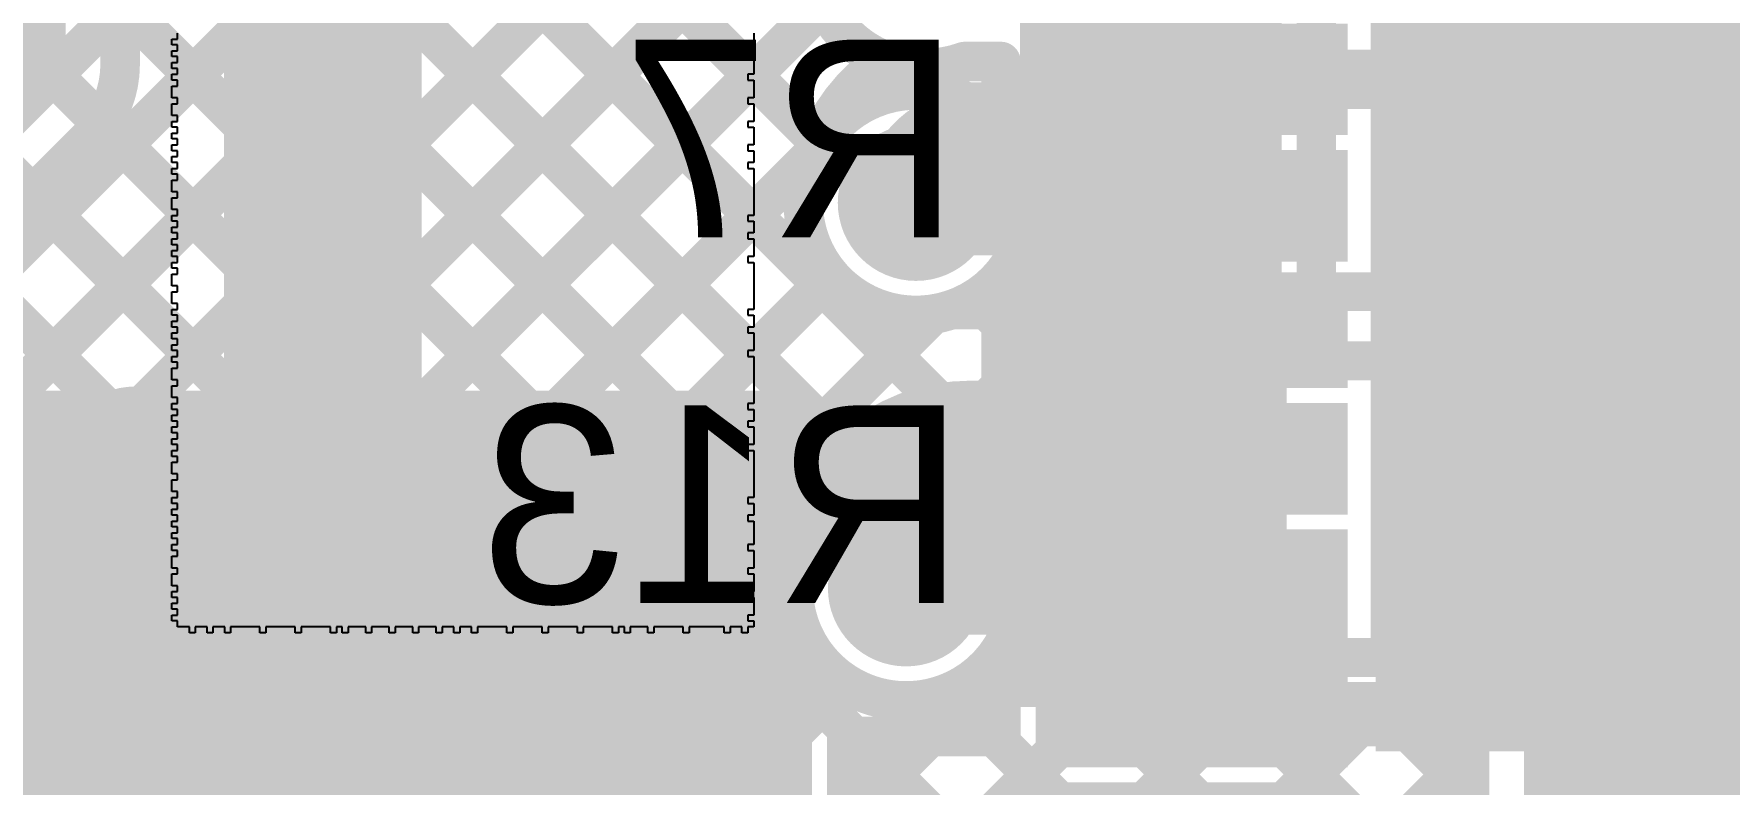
# Model space of a CAD drawing. Header units: millimetres. Extents: x 3.06 to 5.82, y 1.29 to 3.84.
# Drawn here: x 5.0166 to 5.3595, y 1.8224 to 1.9742 of the extents above; entities that cross this region are included whole.
import ezdxf

# ---------------------------------------------------------------- set-up
doc = ezdxf.new("R2010")
doc.units = ezdxf.units.MM
doc.header["$MEASUREMENT"] = 0
for name, color, linetype in [('BottomLayer', 5, 'Continuous'), ('BottomOverlay', 54, 'Continuous'), ('BottomPaste', 16, 'Continuous'), ('BottomSolder', 6, 'Continuous'), ('MultiLayer', 9, 'Continuous'), ('TopLayer', 1, 'Continuous'), ('TopOverlay', 2, 'Continuous'), ('TopPaste', 8, 'Continuous'), ('TopSolder', 216, 'Continuous'), ('ViaHoleLayer', 16, 'Continuous')]:
    doc.layers.add(name, color=color, linetype=linetype)

# ---------------------------------------------------------------- blocks, each defined once
blk = doc.blocks.new('RES_0805_B_80')
at = {"layer": 'BottomLayer'}
for points in [[(-0.06, -0.025), (-0.02, -0.025), (-0.06, 0.025), (-0.02, 0.025)], [(0.02, -0.025), (0.06, -0.025), (0.02, 0.025), (0.06, 0.025)]]:
    blk.add_solid(points, dxfattribs=at)
at = {"layer": 'BottomOverlay', "const_width": 0.00787}
for points in [[(-0.065, 0.03), (0.065, 0.03)], [(-0.065, -0.03), (-0.065, 0.03)], [(0.065, -0.03), (0.065, 0.03)], [(-0.065, -0.03), (0.065, -0.03)]]:
    blk.add_lwpolyline(points, dxfattribs=at)
at = {"layer": 'BottomOverlay', "const_width": 0.00394}
for points in [[(-0.06697, 0.03, 1), (-0.06303, 0.03, 1)], [(-0.06697, 0.03, 1), (-0.06303, 0.03, 1)], [(0.06303, 0.03, 1), (0.06697, 0.03, 1)], [(0.06303, 0.03, 1), (0.06697, 0.03, 1)], [(-0.06697, -0.03, 1), (-0.06303, -0.03, 1)], [(-0.06697, -0.03, 1), (-0.06303, -0.03, 1)], [(0.06303, -0.03, 1), (0.06697, -0.03, 1)], [(0.06303, -0.03, 1), (0.06697, -0.03, 1)]]:
    blk.add_lwpolyline(points, format="xyb", close=True, dxfattribs=at)
at = {"layer": 'BottomPaste'}
for points in [[(-0.06, -0.025), (-0.02, -0.025), (-0.06, 0.025), (-0.02, 0.025)], [(0.02, -0.025), (0.06, -0.025), (0.02, 0.025), (0.06, 0.025)]]:
    blk.add_solid(points, dxfattribs=at)
at = {"layer": 'BottomSolder'}
for points in [[(-0.064, -0.029), (-0.016, -0.029), (-0.064, 0.029), (-0.016, 0.029)], [(0.016, -0.029), (0.064, -0.029), (0.016, 0.029), (0.064, 0.029)]]:
    blk.add_solid(points, dxfattribs=at)
blk = doc.blocks.new('RES_0805_B_82')
at = {"layer": 'BottomLayer'}
for points in [[(-0.06, -0.025), (-0.02, -0.025), (-0.06, 0.025), (-0.02, 0.025)], [(0.02, -0.025), (0.06, -0.025), (0.02, 0.025), (0.06, 0.025)]]:
    blk.add_solid(points, dxfattribs=at)
at = {"layer": 'BottomOverlay', "const_width": 0.00787}
for points in [[(0.065, 0.03), (-0.065, 0.03)], [(-0.065, 0.03), (-0.065, -0.03)], [(0.065, 0.03), (0.065, -0.03)], [(0.065, -0.03), (-0.065, -0.03)]]:
    blk.add_lwpolyline(points, dxfattribs=at)
at = {"layer": 'BottomOverlay', "const_width": 0.00394}
for points in [[(-0.06697, 0.03, 1), (-0.06303, 0.03, 1)], [(-0.06697, 0.03, 1), (-0.06303, 0.03, 1)], [(0.06303, 0.03, 1), (0.06697, 0.03, 1)], [(0.06303, 0.03, 1), (0.06697, 0.03, 1)], [(-0.06697, -0.03, 1), (-0.06303, -0.03, 1)], [(-0.06697, -0.03, 1), (-0.06303, -0.03, 1)], [(0.06303, -0.03, 1), (0.06697, -0.03, 1)], [(0.06303, -0.03, 1), (0.06697, -0.03, 1)]]:
    blk.add_lwpolyline(points, format="xyb", close=True, dxfattribs=at)
at = {"layer": 'BottomPaste'}
for points in [[(-0.06, -0.025), (-0.02, -0.025), (-0.06, 0.025), (-0.02, 0.025)], [(0.02, -0.025), (0.06, -0.025), (0.02, 0.025), (0.06, 0.025)]]:
    blk.add_solid(points, dxfattribs=at)
at = {"layer": 'BottomSolder'}
for points in [[(-0.064, -0.029), (-0.016, -0.029), (-0.064, 0.029), (-0.016, 0.029)], [(0.016, -0.029), (0.064, -0.029), (0.016, 0.029), (0.064, 0.029)]]:
    blk.add_solid(points, dxfattribs=at)
blk = doc.blocks.new('RES_0805_B_84')
at = {"layer": 'BottomLayer'}
for points in [[(-0.06, -0.025), (-0.02, -0.025), (-0.06, 0.025), (-0.02, 0.025)], [(0.02, -0.025), (0.06, -0.025), (0.02, 0.025), (0.06, 0.025)]]:
    blk.add_solid(points, dxfattribs=at)
at = {"layer": 'BottomOverlay', "const_width": 0.00787}
for points in [[(0.065, 0.03), (-0.065, 0.03)], [(-0.065, 0.03), (-0.065, -0.03)], [(0.065, 0.03), (0.065, -0.03)], [(0.065, -0.03), (-0.065, -0.03)]]:
    blk.add_lwpolyline(points, dxfattribs=at)
at = {"layer": 'BottomOverlay', "const_width": 0.00394}
for points in [[(-0.06697, 0.03, 1), (-0.06303, 0.03, 1)], [(-0.06697, 0.03, 1), (-0.06303, 0.03, 1)], [(0.06303, 0.03, 1), (0.06697, 0.03, 1)], [(0.06303, 0.03, 1), (0.06697, 0.03, 1)], [(-0.06697, -0.03, 1), (-0.06303, -0.03, 1)], [(-0.06697, -0.03, 1), (-0.06303, -0.03, 1)], [(0.06303, -0.03, 1), (0.06697, -0.03, 1)], [(0.06303, -0.03, 1), (0.06697, -0.03, 1)]]:
    blk.add_lwpolyline(points, format="xyb", close=True, dxfattribs=at)
at = {"layer": 'BottomPaste'}
for points in [[(-0.06, -0.025), (-0.02, -0.025), (-0.06, 0.025), (-0.02, 0.025)], [(0.02, -0.025), (0.06, -0.025), (0.02, 0.025), (0.06, 0.025)]]:
    blk.add_solid(points, dxfattribs=at)
at = {"layer": 'BottomSolder'}
for points in [[(-0.064, -0.029), (-0.016, -0.029), (-0.064, 0.029), (-0.016, 0.029)], [(0.016, -0.029), (0.064, -0.029), (0.016, 0.029), (0.064, 0.029)]]:
    blk.add_solid(points, dxfattribs=at)
blk = doc.blocks.new('RES_0805_B_86')
at = {"layer": 'BottomLayer'}
for points in [[(-0.06, -0.025), (-0.02, -0.025), (-0.06, 0.025), (-0.02, 0.025)], [(0.02, -0.025), (0.06, -0.025), (0.02, 0.025), (0.06, 0.025)]]:
    blk.add_solid(points, dxfattribs=at)
at = {"layer": 'BottomOverlay', "const_width": 0.00787}
for points in [[(-0.065, 0.03), (0.065, 0.03)], [(-0.065, -0.03), (-0.065, 0.03)], [(0.065, -0.03), (0.065, 0.03)], [(-0.065, -0.03), (0.065, -0.03)]]:
    blk.add_lwpolyline(points, dxfattribs=at)
at = {"layer": 'BottomOverlay', "const_width": 0.00394}
for points in [[(-0.06697, 0.03, 1), (-0.06303, 0.03, 1)], [(-0.06697, 0.03, 1), (-0.06303, 0.03, 1)], [(0.06303, 0.03, 1), (0.06697, 0.03, 1)], [(0.06303, 0.03, 1), (0.06697, 0.03, 1)], [(-0.06697, -0.03, 1), (-0.06303, -0.03, 1)], [(-0.06697, -0.03, 1), (-0.06303, -0.03, 1)], [(0.06303, -0.03, 1), (0.06697, -0.03, 1)], [(0.06303, -0.03, 1), (0.06697, -0.03, 1)]]:
    blk.add_lwpolyline(points, format="xyb", close=True, dxfattribs=at)
at = {"layer": 'BottomPaste'}
for points in [[(-0.06, -0.025), (-0.02, -0.025), (-0.06, 0.025), (-0.02, 0.025)], [(0.02, -0.025), (0.06, -0.025), (0.02, 0.025), (0.06, 0.025)]]:
    blk.add_solid(points, dxfattribs=at)
at = {"layer": 'BottomSolder'}
for points in [[(-0.064, -0.029), (-0.016, -0.029), (-0.064, 0.029), (-0.016, 0.029)], [(0.016, -0.029), (0.064, -0.029), (0.016, 0.029), (0.064, 0.029)]]:
    blk.add_solid(points, dxfattribs=at)
blk = doc.blocks.new('16_TSSOP_105')
at = {"layer": 'TopLayer'}
for points in [[(-0.13681, 0.05669), (-0.08169, 0.05669), (-0.13681, 0.07126), (-0.08169, 0.07126)], [(-0.13681, 0.0311), (-0.08169, 0.0311), (-0.13681, 0.04567), (-0.08169, 0.04567)], [(-0.13681, 0.00551), (-0.08169, 0.00551), (-0.13681, 0.02008), (-0.08169, 0.02008)], [(-0.13681, -0.02008), (-0.08169, -0.02008), (-0.13681, -0.00551), (-0.08169, -0.00551)], [(-0.13681, -0.04567), (-0.08169, -0.04567), (-0.13681, -0.0311), (-0.08169, -0.0311)], [(-0.13681, -0.07126), (-0.08169, -0.07126), (-0.13681, -0.05669), (-0.08169, -0.05669)]]:
    blk.add_solid(points, dxfattribs=at)
at = {"layer": 'TopPaste'}
for points in [[(-0.13681, 0.05669), (-0.08169, 0.05669), (-0.13681, 0.07126), (-0.08169, 0.07126)], [(-0.13681, 0.0311), (-0.08169, 0.0311), (-0.13681, 0.04567), (-0.08169, 0.04567)], [(-0.13681, 0.00551), (-0.08169, 0.00551), (-0.13681, 0.02008), (-0.08169, 0.02008)], [(-0.13681, -0.02008), (-0.08169, -0.02008), (-0.13681, -0.00551), (-0.08169, -0.00551)], [(-0.13681, -0.04567), (-0.08169, -0.04567), (-0.13681, -0.0311), (-0.08169, -0.0311)], [(-0.13681, -0.07126), (-0.08169, -0.07126), (-0.13681, -0.05669), (-0.08169, -0.05669)]]:
    blk.add_solid(points, dxfattribs=at)
at = {"layer": 'TopSolder'}
for points in [[(-0.14081, 0.05269), (-0.07769, 0.05269), (-0.14081, 0.07526), (-0.07769, 0.07526)], [(-0.14081, 0.0271), (-0.07769, 0.0271), (-0.14081, 0.04967), (-0.07769, 0.04967)], [(-0.14081, 0.00151), (-0.07769, 0.00151), (-0.14081, 0.02408), (-0.07769, 0.02408)], [(-0.14081, -0.02408), (-0.07769, -0.02408), (-0.14081, -0.00151), (-0.07769, -0.00151)], [(-0.14081, -0.04967), (-0.07769, -0.04967), (-0.14081, -0.0271), (-0.07769, -0.0271)], [(-0.14081, -0.07526), (-0.07769, -0.07526), (-0.14081, -0.05269), (-0.07769, -0.05269)], [(-0.14081, -0.10085), (-0.07769, -0.10085), (-0.14081, -0.07828), (-0.07769, -0.07828)]]:
    blk.add_solid(points, dxfattribs=at)

msp = doc.modelspace()

# ---------------------------------------------------------------- linework, layer by layer
at = {"layer": 'BottomLayer'}
for points, const_width in [([(4.5457, 1.491), (5.4947, 2.44)], 0.008), ([(4.57399, 1.491), (5.52299, 2.44)], 0.008), ([(4.60227, 1.491), (5.55127, 2.44)], 0.008), ([(4.789, 2.33864), (5.17531, 1.95233)], 0.008), ([(4.789, 2.31035), (5.19988, 1.89948)], 0.008), ([(4.789, 2.28207), (5.18109, 1.88999)], 0.008), ([(4.789, 2.25379), (5.17088, 1.87191)], 0.008), ([(4.789, 2.2255), (5.307, 1.7075)], 0.008), ([(4.789, 2.19722), (5.307, 1.67922)], 0.008), ([(4.789, 2.16893), (5.307, 1.65093)], 0.008), ([(4.789, 2.14065), (5.307, 1.62265)], 0.008), ([(4.63056, 1.491), (5.1809, 2.04134)], 0.008), ([(4.65884, 1.491), (5.175, 2.00716)], 0.008), ([(5.276, 1.916), (5.276, 1.988)], 0.008), ([(5.276, 1.916), (5.276, 1.988)], 0.008), ([(4.68712, 1.491), (5.17638, 1.98025)], 0.008), ([(5.207, 1.952), (5.246, 1.952)], 0.022), ([(4.71541, 1.491), (5.17455, 1.95014)], 0.008), ([(4.95822, 1.94314), (5.307, 1.59436)], 0.008), ([(5.214, 1.916), (5.214, 1.92738)], 0.008), ([(4.74369, 1.491), (5.17776, 1.92507)], 0.008), ([(4.95166, 1.92142), (5.31461, 1.55847)], 0.008), ([(5.20702, 1.92062), (5.215, 1.91264)], 0.008), ([(4.77198, 1.491), (5.19842, 1.91745)], 0.008), ([(4.9288, 1.916), (5.3084, 1.5364)], 0.008), ([(5.214, 1.916), (5.276, 1.916)], 0.008), ([(5.215, 1.914), (5.276, 1.914)], 0.008), ([(5.215, 1.9), (5.215, 1.914)], 0.008), ([(5.20926, 1.9), (5.215, 1.90574)], 0.008), ([(5.206, 1.9), (5.215, 1.9)], 0.008), ([(5.206, 1.878), (5.246, 1.878)], 0.022), ([(4.80026, 1.491), (5.17021, 1.86095)], 0.008), ([(5.215, 1.842), (5.215, 1.85597)], 0.008), ([(4.85683, 1.491), (5.215, 1.84917)], 0.008), ([(4.82855, 1.491), (5.18048, 1.84293)], 0.008), ([(4.88511, 1.491), (5.23611, 1.842)], 0.008), ([(4.9134, 1.491), (5.2644, 1.842)], 0.008), ([(5.215, 1.842), (5.276, 1.842)], 0.008), ([(5.22907, 1.842), (5.307, 1.76407)], 0.008), ([(5.25735, 1.842), (5.307, 1.79235)], 0.008), ([(5.276, 1.834), (5.276, 1.842)], 0.008), ([(5.20182, 1.84096), (5.307, 1.73579)], 0.008), ([(4.94168, 1.491), (5.28468, 1.834)], 0.008), ([(5.276, 1.834), (5.307, 1.834)], 0.008), ([(5.29364, 1.834), (5.307, 1.82064)], 0.008), ([(5.307, 1.584), (5.307, 1.834)], 0.008), ([(4.96997, 1.491), (5.307, 1.82803)], 0.008)]:
    msp.add_lwpolyline(points, dxfattribs=dict(at, const_width=const_width))
for points, const_width in [([(5.1888, 1.96872, -0.385081), (5.175, 1.99603)], 0.008), ([(5.17451, 1.95003, -0.178408), (5.1888, 1.96872)], 0.008), ([(5.195, 1.94, -0.414214), (5.207, 1.952)], 0.022), ([(5.214, 1.92738, -0.936571), (5.17451, 1.95003)], 0.008), ([(5.17, 1.864, -0.414214), (5.206, 1.9)], 0.008), ([(5.192, 1.864, -0.414214), (5.206, 1.878)], 0.022), ([(5.17021, 1.86094, -0.034871), (5.17, 1.864)], 0.008), ([(5.215, 1.85597, -0.854222), (5.17021, 1.86094)], 0.008)]:
    msp.add_lwpolyline(points, format="xyb", dxfattribs=dict(at, const_width=const_width))
for points, const_width in [([(5.1868, 1.96872, 1), (5.1908, 1.96872, 1)], 0.004), ([(5.1868, 1.96872, 1), (5.1908, 1.96872, 1)], 0.004), ([(5.2015, 1.952, 1), (5.2125, 1.952, 1)], 0.011), ([(5.2015, 1.952, 1), (5.2125, 1.952, 1)], 0.011), ([(5.2405, 1.952, 1), (5.2515, 1.952, 1)], 0.011), ([(5.17331, 1.95233, 1), (5.17731, 1.95233, 1)], 0.004), ([(5.17251, 1.95003, 1), (5.17651, 1.95003, 1)], 0.004), ([(5.17251, 1.95003, 1), (5.17651, 1.95003, 1)], 0.004), ([(5.17255, 1.95014, 1), (5.17655, 1.95014, 1)], 0.004), ([(5.18909, 1.94, 1), (5.20091, 1.94, 1)], 0.01181), ([(5.1895, 1.94, 1), (5.2005, 1.94, 1)], 0.011), ([(5.212, 1.92738, 1), (5.216, 1.92738, 1)], 0.004), ([(5.212, 1.92738, 1), (5.216, 1.92738, 1)], 0.004), ([(5.17576, 1.92507, 1), (5.17976, 1.92507, 1)], 0.004), ([(5.20502, 1.92062, 1), (5.20902, 1.92062, 1)], 0.004), ([(5.19642, 1.91745, 1), (5.20042, 1.91745, 1)], 0.004), ([(5.212, 1.916, 1), (5.216, 1.916, 1)], 0.004), ([(5.212, 1.916, 1), (5.216, 1.916, 1)], 0.004), ([(5.213, 1.914, 1), (5.217, 1.914, 1)], 0.004), ([(5.213, 1.914, 1), (5.217, 1.914, 1)], 0.004), ([(5.274, 1.916, 1), (5.278, 1.916, 1)], 0.004), ([(5.274, 1.916, 1), (5.278, 1.916, 1)], 0.004), ([(5.274, 1.916, 1), (5.278, 1.916, 1)], 0.004), ([(5.274, 1.914, 1), (5.278, 1.914, 1)], 0.004), ([(5.213, 1.91264, 1), (5.217, 1.91264, 1)], 0.004), ([(5.213, 1.90574, 1), (5.217, 1.90574, 1)], 0.004), ([(5.19788, 1.89948, 1), (5.20188, 1.89948, 1)], 0.004), ([(5.204, 1.9, 1), (5.208, 1.9, 1)], 0.004), ([(5.204, 1.9, 1), (5.208, 1.9, 1)], 0.004), ([(5.20726, 1.9, 1), (5.21126, 1.9, 1)], 0.004), ([(5.213, 1.9, 1), (5.217, 1.9, 1)], 0.004), ([(5.213, 1.9, 1), (5.217, 1.9, 1)], 0.004), ([(5.03109, 1.887, 1), (5.04291, 1.887, 1)], 0.01181), ([(5.05909, 1.887, 1), (5.07091, 1.887, 1)], 0.01181), ([(5.17908, 1.88999, 1), (5.18309, 1.88999, 1)], 0.004), ([(5.2005, 1.878, 1), (5.2115, 1.878, 1)], 0.011), ([(5.2005, 1.878, 1), (5.2115, 1.878, 1)], 0.011), ([(5.2405, 1.878, 1), (5.2515, 1.878, 1)], 0.011), ([(5.16888, 1.87191, 1), (5.17288, 1.87191, 1)], 0.004), ([(5.1865, 1.864, 1), (5.1975, 1.864, 1)], 0.011), ([(5.18709, 1.862, 1), (5.19891, 1.862, 1)], 0.01181), ([(5.168, 1.864, 1), (5.172, 1.864, 1)], 0.004), ([(5.168, 1.864, 1), (5.172, 1.864, 1)], 0.004), ([(5.16821, 1.86095, 1), (5.17221, 1.86095, 1)], 0.004), ([(5.16821, 1.86094, 1), (5.17221, 1.86094, 1)], 0.004), ([(5.16821, 1.86094, 1), (5.17221, 1.86094, 1)], 0.004), ([(5.213, 1.85597, 1), (5.217, 1.85597, 1)], 0.004), ([(5.213, 1.85597, 1), (5.217, 1.85597, 1)], 0.004), ([(5.213, 1.84917, 1), (5.217, 1.84917, 1)], 0.004), ([(5.17848, 1.84293, 1), (5.18248, 1.84293, 1)], 0.004), ([(5.213, 1.842, 1), (5.217, 1.842, 1)], 0.004), ([(5.213, 1.842, 1), (5.217, 1.842, 1)], 0.004), ([(5.22707, 1.842, 1), (5.23107, 1.842, 1)], 0.004), ([(5.23411, 1.842, 1), (5.23811, 1.842, 1)], 0.004), ([(5.25535, 1.842, 1), (5.25935, 1.842, 1)], 0.004), ([(5.2624, 1.842, 1), (5.2664, 1.842, 1)], 0.004), ([(5.274, 1.842, 1), (5.278, 1.842, 1)], 0.004), ([(5.274, 1.842, 1), (5.278, 1.842, 1)], 0.004), ([(5.19982, 1.84096, 1), (5.20382, 1.84096, 1)], 0.004), ([(5.274, 1.834, 1), (5.278, 1.834, 1)], 0.004), ([(5.274, 1.834, 1), (5.278, 1.834, 1)], 0.004), ([(5.28268, 1.834, 1), (5.28668, 1.834, 1)], 0.004), ([(5.29164, 1.834, 1), (5.29564, 1.834, 1)], 0.004), ([(5.305, 1.834, 1), (5.309, 1.834, 1)], 0.004), ([(5.305, 1.834, 1), (5.309, 1.834, 1)], 0.004), ([(5.305, 1.82803, 1), (5.309, 1.82803, 1)], 0.004), ([(5.305, 1.82064, 1), (5.309, 1.82064, 1)], 0.004)]:
    msp.add_lwpolyline(points, format="xyb", close=True, dxfattribs=dict(at, const_width=const_width))
for points in [[(5.287, 1.845), (5.417, 1.845), (5.287, 1.991), (5.417, 1.991)], [(5.318, 1.595), (5.37, 1.595), (5.318, 1.87), (5.37, 1.87)]]:
    msp.add_solid(points, dxfattribs=at)
at = {"layer": 'BottomSolder', "const_width": 0.01581}
for points in [[(5.18709, 1.94, 1), (5.20291, 1.94, 1)], [(5.02909, 1.887, 1), (5.04491, 1.887, 1)], [(5.05709, 1.887, 1), (5.07291, 1.887, 1)], [(5.18509, 1.862, 1), (5.20091, 1.862, 1)]]:
    msp.add_lwpolyline(points, format="xyb", close=True, dxfattribs=at)
at = {"layer": 'MultiLayer', "const_width": 0.01181}
for points in [[(5.18909, 1.94, 1), (5.20091, 1.94, 1)], [(5.03109, 1.887, 1), (5.04291, 1.887, 1)], [(5.05909, 1.887, 1), (5.07091, 1.887, 1)], [(5.18709, 1.862, 1), (5.19891, 1.862, 1)]]:
    msp.add_lwpolyline(points, format="xyb", close=True, dxfattribs=at)
at = {"layer": 'TopLayer'}
for points, const_width in [([(4.892, 1.72416), (5.25884, 2.091)], 0.008), ([(4.892, 1.80901), (5.17399, 2.091)], 0.008), ([(4.892, 1.78073), (5.20227, 2.091)], 0.008), ([(4.892, 1.75244), (5.23056, 2.091)], 0.008), ([(5.013, 1.968), (5.013, 2.083)], 0.02), ([(5.04367, 2.08397), (5.17562, 1.95202)], 0.008), ([(5.034, 1.968), (5.034, 2.0743)], 0.008), ([(5.034, 2.06535), (5.21574, 1.88361)], 0.008), ([(5.034, 2.03707), (5.18705, 1.88402)], 0.008), ([(5.075, 1.865), (5.075, 1.999)], 0.04), ([(5.034, 2.00879), (5.17196, 1.87082)], 0.008), ([(4.892, 1.69588), (5.17638, 1.98025)], 0.008), ([(5.034, 1.9805), (5.1825, 1.832)], 0.008), ([(4.983, 1.938), (5.013, 1.968)], 0.02), ([(5.18578, 1.97014), (5.19318, 1.96274)], 0.008), ([(5.20481, 1.96857), (5.21219, 1.96857)], 0.008), ([(5.21219, 1.96039), (5.21219, 1.96857)], 0.008), ([(5.18482, 1.96042), (5.19212, 1.96772)], 0.008), ([(5.25075, 1.96498), (5.301, 1.96498)], 0.012), ([(5.20524, 1.96039), (5.21219, 1.96039)], 0.008), ([(5.03023, 1.95599), (5.181, 1.80522)], 0.008), ([(4.99788, 1.92319), (5.02781, 1.95312)], 0.008), ([(4.892, 1.66759), (5.17458, 1.95018)], 0.008), ([(5.195, 1.93939), (5.25075, 1.93939)], 0.02), ([(5.01632, 1.94162), (5.181, 1.77693)], 0.008), ([(5.00217, 1.92748), (5.181, 1.74865)], 0.008), ([(4.892, 1.63931), (5.17776, 1.92507)], 0.008), ([(4.892, 1.61102), (5.19842, 1.91745)], 0.008), ([(4.92825, 1.91655), (5.1828, 1.662)], 0.008), ([(4.95608, 1.917), (5.21108, 1.662)], 0.008), ([(4.98432, 1.91704), (5.23936, 1.662)], 0.008), ([(5.20229, 1.91839), (5.21219, 1.91839)], 0.008), ([(5.20925, 1.91839), (5.21219, 1.91545)], 0.008), ([(5.21219, 1.89551), (5.21219, 1.91839)], 0.008), ([(5.19405, 1.88479), (5.21219, 1.90293)], 0.008), ([(5.21219, 1.89551), (5.277, 1.89551)], 0.008), ([(5.22116, 1.88361), (5.23306, 1.89551)], 0.008), ([(5.23213, 1.89551), (5.24402, 1.88361)], 0.008), ([(5.24944, 1.88361), (5.26134, 1.89551)], 0.008), ([(5.26041, 1.89551), (5.27502, 1.8809)], 0.008), ([(5.277, 1.8809), (5.277, 1.89551)], 0.008), ([(5.165, 1.8882), (5.25075, 1.8882)], 0.012), ([(5.20029, 1.88361), (5.25075, 1.88361)], 0.008), ([(5.26108, 1.8809), (5.277, 1.8809)], 0.008), ([(5.16, 1.84), (5.16, 1.87)], 0.012), ([(5.19448, 1.86261), (5.25075, 1.86261)], 0.02), ([(4.892, 1.58274), (5.17021, 1.86095)], 0.008), ([(4.892, 1.55445), (5.18048, 1.84293)], 0.008), ([(5.19783, 1.832), (5.20744, 1.84161)], 0.008), ([(5.20324, 1.84161), (5.21219, 1.84161)], 0.008), ([(5.21219, 1.832), (5.21219, 1.84161)], 0.008), ([(5.20182, 1.84096), (5.21079, 1.832)], 0.008), ([(5.25075, 1.837), (5.25075, 1.83702)], 0.012), ([(5.25075, 1.837), (5.316, 1.837)], 0.012), ([(5.181, 1.733), (5.181, 1.832)], 0.008), ([(5.181, 1.832), (5.21219, 1.832)], 0.008)]:
    msp.add_lwpolyline(points, dxfattribs=dict(at, const_width=const_width))
for points, const_width in [([(5.20481, 1.96857, -1.284613), (5.20033, 2.01257)], 0.008), ([(5.034, 1.968, -0.199534), (5.02781, 1.95312)], 0.008), ([(5.034, 1.968, -0.198912), (5.02785, 1.95315)], 0.008), ([(5.20229, 1.91839, -1.500891), (5.20524, 1.96039)], 0.008), ([(5.20324, 1.84161, -1.500888), (5.20029, 1.88361)], 0.008), ([(5.25075, 1.88361, -0.129285), (5.26108, 1.8809)], 0.008), ([(5.077, 1.863, -0.414214), (5.075, 1.865)], 0.04), ([(5.16, 1.84, -0.414214), (5.159, 1.839)], 0.012)]:
    msp.add_lwpolyline(points, format="xyb", dxfattribs=dict(at, const_width=const_width))
for points, const_width in [([(5.008, 1.968, 1), (5.018, 1.968, 1)], 0.01), ([(5.008, 1.968, 1), (5.018, 1.968, 1)], 0.01), ([(5.032, 1.968, 1), (5.036, 1.968, 1)], 0.004), ([(5.032, 1.968, 1), (5.036, 1.968, 1)], 0.004), ([(5.032, 1.968, 1), (5.036, 1.968, 1)], 0.004), ([(5.18378, 1.97014, 1), (5.18778, 1.97014, 1)], 0.004), ([(5.20281, 1.96857, 1), (5.20681, 1.96857, 1)], 0.004), ([(5.20281, 1.96857, 1), (5.20681, 1.96857, 1)], 0.004), ([(5.21019, 1.96857, 1), (5.21419, 1.96857, 1)], 0.004), ([(5.21019, 1.96857, 1), (5.21419, 1.96857, 1)], 0.004), ([(5.19012, 1.96772, 1), (5.19412, 1.96772, 1)], 0.004), ([(5.24775, 1.96498, 1), (5.25375, 1.96498, 1)], 0.006), ([(5.298, 1.96498, 1), (5.304, 1.96498, 1)], 0.006), ([(5.19118, 1.96274, 1), (5.19518, 1.96274, 1)], 0.004), ([(5.18282, 1.96042, 1), (5.18682, 1.96042, 1)], 0.004), ([(5.20324, 1.96039, 1), (5.20724, 1.96039, 1)], 0.004), ([(5.20324, 1.96039, 1), (5.20724, 1.96039, 1)], 0.004), ([(5.21019, 1.96039, 1), (5.21419, 1.96039, 1)], 0.004), ([(5.21019, 1.96039, 1), (5.21419, 1.96039, 1)], 0.004), ([(5.02823, 1.95599, 1), (5.03223, 1.95599, 1)], 0.004), ([(5.02581, 1.95312, 1), (5.02981, 1.95312, 1)], 0.004), ([(5.02581, 1.95312, 1), (5.02981, 1.95312, 1)], 0.004), ([(5.02585, 1.95315, 1), (5.02985, 1.95315, 1)], 0.004), ([(5.17362, 1.95202, 1), (5.17762, 1.95202, 1)], 0.004), ([(5.17258, 1.95018, 1), (5.17658, 1.95018, 1)], 0.004), ([(5.18909, 1.94, 1), (5.20091, 1.94, 1)], 0.01181), ([(5.19, 1.93939, 1), (5.2, 1.93939, 1)], 0.01), ([(5.24575, 1.93939, 1), (5.25575, 1.93939, 1)], 0.01), ([(5.01432, 1.94162, 1), (5.01832, 1.94162, 1)], 0.004), ([(5.17576, 1.92507, 1), (5.17976, 1.92507, 1)], 0.004), ([(5.19642, 1.91745, 1), (5.20042, 1.91745, 1)], 0.004), ([(5.20029, 1.91839, 1), (5.20429, 1.91839, 1)], 0.004), ([(5.20029, 1.91839, 1), (5.20429, 1.91839, 1)], 0.004), ([(5.20725, 1.91839, 1), (5.21125, 1.91839, 1)], 0.004), ([(5.21019, 1.91839, 1), (5.21419, 1.91839, 1)], 0.004), ([(5.21019, 1.91839, 1), (5.21419, 1.91839, 1)], 0.004), ([(5.21019, 1.91545, 1), (5.21419, 1.91545, 1)], 0.004), ([(5.21019, 1.90293, 1), (5.21419, 1.90293, 1)], 0.004), ([(5.03109, 1.887, 1), (5.04291, 1.887, 1)], 0.01181), ([(5.05909, 1.887, 1), (5.07091, 1.887, 1)], 0.01181), ([(5.21019, 1.89551, 1), (5.21419, 1.89551, 1)], 0.004), ([(5.21019, 1.89551, 1), (5.21419, 1.89551, 1)], 0.004), ([(5.23013, 1.89551, 1), (5.23413, 1.89551, 1)], 0.004), ([(5.23106, 1.89551, 1), (5.23506, 1.89551, 1)], 0.004), ([(5.25841, 1.89551, 1), (5.26241, 1.89551, 1)], 0.004), ([(5.25934, 1.89551, 1), (5.26334, 1.89551, 1)], 0.004), ([(5.275, 1.89551, 1), (5.279, 1.89551, 1)], 0.004), ([(5.275, 1.89551, 1), (5.279, 1.89551, 1)], 0.004), ([(5.162, 1.8882, 1), (5.168, 1.8882, 1)], 0.006), ([(5.24775, 1.8882, 1), (5.25375, 1.8882, 1)], 0.006), ([(5.18505, 1.88402, 1), (5.18905, 1.88402, 1)], 0.004), ([(5.19205, 1.88479, 1), (5.19605, 1.88479, 1)], 0.004), ([(5.19829, 1.88361, 1), (5.20229, 1.88361, 1)], 0.004), ([(5.19829, 1.88361, 1), (5.20229, 1.88361, 1)], 0.004), ([(5.21374, 1.88361, 1), (5.21774, 1.88361, 1)], 0.004), ([(5.21916, 1.88361, 1), (5.22316, 1.88361, 1)], 0.004), ([(5.24202, 1.88361, 1), (5.24602, 1.88361, 1)], 0.004), ([(5.24744, 1.88361, 1), (5.25144, 1.88361, 1)], 0.004), ([(5.24875, 1.88361, 1), (5.25275, 1.88361, 1)], 0.004), ([(5.24875, 1.88361, 1), (5.25275, 1.88361, 1)], 0.004), ([(5.065, 1.865, 1), (5.085, 1.865, 1)], 0.02), ([(5.065, 1.865, 1), (5.085, 1.865, 1)], 0.02), ([(5.067, 1.863, 1), (5.087, 1.863, 1)], 0.02), ([(5.25908, 1.8809, 1), (5.26308, 1.8809, 1)], 0.004), ([(5.25908, 1.8809, 1), (5.26308, 1.8809, 1)], 0.004), ([(5.27302, 1.8809, 1), (5.27702, 1.8809, 1)], 0.004), ([(5.275, 1.8809, 1), (5.279, 1.8809, 1)], 0.004), ([(5.275, 1.8809, 1), (5.279, 1.8809, 1)], 0.004), ([(5.157, 1.87, 1), (5.163, 1.87, 1)], 0.006), ([(5.16996, 1.87082, 1), (5.17396, 1.87082, 1)], 0.004), ([(5.18709, 1.862, 1), (5.19891, 1.862, 1)], 0.01181), ([(5.18948, 1.86261, 1), (5.19948, 1.86261, 1)], 0.01), ([(5.24575, 1.86261, 1), (5.25575, 1.86261, 1)], 0.01), ([(5.16821, 1.86095, 1), (5.17221, 1.86095, 1)], 0.004), ([(5.157, 1.84, 1), (5.163, 1.84, 1)], 0.006), ([(5.157, 1.84, 1), (5.163, 1.84, 1)], 0.006), ([(5.17848, 1.84293, 1), (5.18248, 1.84293, 1)], 0.004), ([(5.20124, 1.84161, 1), (5.20524, 1.84161, 1)], 0.004), ([(5.20124, 1.84161, 1), (5.20524, 1.84161, 1)], 0.004), ([(5.20544, 1.84161, 1), (5.20944, 1.84161, 1)], 0.004), ([(5.21019, 1.84161, 1), (5.21419, 1.84161, 1)], 0.004), ([(5.21019, 1.84161, 1), (5.21419, 1.84161, 1)], 0.004), ([(5.156, 1.839, 1), (5.162, 1.839, 1)], 0.006), ([(5.19982, 1.84096, 1), (5.20382, 1.84096, 1)], 0.004), ([(5.24775, 1.83702, 1), (5.25375, 1.83702, 1)], 0.006), ([(5.24775, 1.837, 1), (5.25375, 1.837, 1)], 0.006), ([(5.24775, 1.837, 1), (5.25375, 1.837, 1)], 0.006), ([(5.313, 1.837, 1), (5.319, 1.837, 1)], 0.006), ([(5.179, 1.832, 1), (5.183, 1.832, 1)], 0.004), ([(5.179, 1.832, 1), (5.183, 1.832, 1)], 0.004), ([(5.1805, 1.832, 1), (5.1845, 1.832, 1)], 0.004), ([(5.19583, 1.832, 1), (5.19983, 1.832, 1)], 0.004), ([(5.20879, 1.832, 1), (5.21279, 1.832, 1)], 0.004), ([(5.21019, 1.832, 1), (5.21419, 1.832, 1)], 0.004), ([(5.21019, 1.832, 1), (5.21419, 1.832, 1)], 0.004)]:
    msp.add_lwpolyline(points, format="xyb", close=True, dxfattribs=dict(at, const_width=const_width))
for points in [[(5.288, 1.829), (5.428, 1.829), (5.288, 2.009), (5.428, 2.009)], [(4.934, 1.661), (5.174, 1.661), (4.934, 1.902), (5.174, 1.902)]]:
    msp.add_solid(points, dxfattribs=at)
at = {"layer": 'TopOverlay'}
for p, q in [((5.04444, 1.97193), (5.04444, 1.97312)), ((5.04444, 1.97312), (5.04563, 1.97312)), ((5.04563, 1.97312), (5.04563, 1.97431)), ((5.16218, 1.97431), (5.16218, 1.97312)), ((5.16218, 1.97312), (5.16218, 1.97193)), ((5.04563, 1.97193), (5.04444, 1.97193)), ((5.04444, 1.96956), (5.04444, 1.97074)), ((5.04444, 1.97074), (5.04563, 1.97074)), ((5.04563, 1.96956), (5.04444, 1.96956)), ((5.04563, 1.97074), (5.04563, 1.97193)), ((5.04563, 1.96837), (5.04563, 1.96956)), ((5.16218, 1.97193), (5.16099, 1.97193)), ((5.16099, 1.97193), (5.16099, 1.97074)), ((5.16099, 1.97074), (5.16218, 1.97074)), ((5.16218, 1.97074), (5.16218, 1.96956)), ((5.16218, 1.96956), (5.16218, 1.96837)), ((5.04444, 1.96718), (5.04444, 1.96837)), ((5.04444, 1.96837), (5.04563, 1.96837)), ((5.04563, 1.96718), (5.04444, 1.96718)), ((5.04444, 1.9648), (5.04444, 1.96599)), ((5.04444, 1.96599), (5.04563, 1.96599)), ((5.04563, 1.96599), (5.04563, 1.96718)), ((5.16218, 1.96599), (5.16099, 1.96599)), ((5.16099, 1.96599), (5.16099, 1.9648)), ((5.16218, 1.96837), (5.16218, 1.96718)), ((5.16218, 1.96718), (5.16218, 1.96599)), ((5.04563, 1.9648), (5.04444, 1.9648)), ((5.04444, 1.96242), (5.04444, 1.96361)), ((5.04444, 1.96361), (5.04563, 1.96361)), ((5.04444, 1.96123), (5.04444, 1.96242)), ((5.04563, 1.96361), (5.04563, 1.9648)), ((5.16099, 1.9648), (5.16218, 1.9648)), ((5.16218, 1.9648), (5.16218, 1.96361)), ((5.16218, 1.96361), (5.16218, 1.96242)), ((5.16218, 1.96242), (5.16218, 1.96123)), ((5.04563, 1.96123), (5.04444, 1.96123)), ((5.04444, 1.95885), (5.04444, 1.96004)), ((5.04444, 1.96004), (5.04563, 1.96004)), ((5.04444, 1.95766), (5.04444, 1.95885)), ((5.04563, 1.96004), (5.04563, 1.96123)), ((5.16218, 1.96123), (5.16099, 1.96123)), ((5.16099, 1.96123), (5.16099, 1.96004)), ((5.16099, 1.96004), (5.16218, 1.96004)), ((5.16218, 1.96004), (5.16218, 1.95885)), ((5.16218, 1.95885), (5.16218, 1.95766)), ((5.04563, 1.95766), (5.04444, 1.95766)), ((5.04444, 1.95528), (5.04444, 1.95647)), ((5.04444, 1.95647), (5.04563, 1.95647)), ((5.04563, 1.95528), (5.04444, 1.95528)), ((5.04563, 1.95647), (5.04563, 1.95766)), ((5.04563, 1.9541), (5.04563, 1.95528)), ((5.16218, 1.95647), (5.16099, 1.95647)), ((5.16099, 1.95647), (5.16099, 1.95528)), ((5.16099, 1.95528), (5.16218, 1.95528)), ((5.16218, 1.95766), (5.16218, 1.95647)), ((5.16218, 1.95528), (5.16218, 1.9541)), ((5.04444, 1.95291), (5.04444, 1.9541)), ((5.04444, 1.9541), (5.04563, 1.9541)), ((5.04563, 1.95291), (5.04444, 1.95291)), ((5.04444, 1.95053), (5.04444, 1.95172)), ((5.04444, 1.95172), (5.04563, 1.95172)), ((5.04563, 1.95172), (5.04563, 1.95291)), ((5.16218, 1.95172), (5.16099, 1.95172)), ((5.16099, 1.95172), (5.16099, 1.95053)), ((5.16218, 1.9541), (5.16218, 1.95291)), ((5.16218, 1.95291), (5.16218, 1.95172)), ((5.04563, 1.95053), (5.04444, 1.95053)), ((5.04444, 1.94815), (5.04444, 1.94934)), ((5.04444, 1.94934), (5.04563, 1.94934)), ((5.04563, 1.94815), (5.04444, 1.94815)), ((5.04563, 1.94934), (5.04563, 1.95053)), ((5.04563, 1.94696), (5.04563, 1.94815)), ((5.16099, 1.95053), (5.16218, 1.95053)), ((5.16218, 1.94815), (5.16099, 1.94815)), ((5.16099, 1.94815), (5.16099, 1.94696)), ((5.16218, 1.95053), (5.16218, 1.94934)), ((5.16218, 1.94934), (5.16218, 1.94815)), ((5.04444, 1.94577), (5.04444, 1.94696)), ((5.04444, 1.94696), (5.04563, 1.94696)), ((5.04563, 1.94577), (5.04444, 1.94577)), ((5.04444, 1.94339), (5.04444, 1.94458)), ((5.04444, 1.94458), (5.04563, 1.94458)), ((5.04563, 1.94458), (5.04563, 1.94577)), ((5.16099, 1.94696), (5.16218, 1.94696)), ((5.16218, 1.94696), (5.16218, 1.94577)), ((5.16218, 1.94577), (5.16218, 1.94458)), ((5.16218, 1.94458), (5.16218, 1.94339)), ((5.04444, 1.9422), (5.04444, 1.94339)), ((5.04563, 1.9422), (5.04444, 1.9422)), ((5.04563, 1.94101), (5.04563, 1.9422)), ((5.16218, 1.94339), (5.16218, 1.9422)), ((5.16218, 1.9422), (5.16218, 1.94101)), ((5.04444, 1.93982), (5.04444, 1.94101)), ((5.04444, 1.94101), (5.04563, 1.94101)), ((5.04444, 1.93863), (5.04444, 1.93982)), ((5.04563, 1.93863), (5.04444, 1.93863)), ((5.04563, 1.93745), (5.04563, 1.93863)), ((5.16218, 1.94101), (5.16218, 1.93982)), ((5.16218, 1.93982), (5.16218, 1.93863)), ((5.16218, 1.93863), (5.16218, 1.93745)), ((5.04444, 1.93626), (5.04444, 1.93745)), ((5.04444, 1.93745), (5.04563, 1.93745)), ((5.04563, 1.93626), (5.04444, 1.93626)), ((5.04444, 1.93388), (5.04444, 1.93507)), ((5.04444, 1.93507), (5.04563, 1.93507)), ((5.04563, 1.93507), (5.04563, 1.93626)), ((5.16218, 1.93745), (5.16099, 1.93745)), ((5.16099, 1.93745), (5.16099, 1.93626)), ((5.16099, 1.93626), (5.16218, 1.93626)), ((5.16218, 1.93626), (5.16218, 1.93507)), ((5.16218, 1.93507), (5.16218, 1.93388)), ((5.04563, 1.93388), (5.04444, 1.93388)), ((5.04444, 1.9315), (5.04444, 1.93269)), ((5.04444, 1.93269), (5.04563, 1.93269)), ((5.04563, 1.9315), (5.04444, 1.9315)), ((5.04563, 1.93269), (5.04563, 1.93388)), ((5.04563, 1.93031), (5.04563, 1.9315)), ((5.16218, 1.93388), (5.16099, 1.93388)), ((5.16099, 1.93388), (5.16099, 1.93269)), ((5.16099, 1.93269), (5.16218, 1.93269)), ((5.16218, 1.93269), (5.16218, 1.9315)), ((5.16218, 1.9315), (5.16218, 1.93031)), ((5.04444, 1.92912), (5.04444, 1.93031)), ((5.04444, 1.93031), (5.04563, 1.93031)), ((5.04563, 1.92912), (5.04444, 1.92912)), ((5.04444, 1.92674), (5.04444, 1.92793)), ((5.04444, 1.92793), (5.04563, 1.92793)), ((5.04563, 1.92793), (5.04563, 1.92912)), ((5.16218, 1.92912), (5.16099, 1.92912)), ((5.16099, 1.92912), (5.16099, 1.92793)), ((5.16099, 1.92793), (5.16218, 1.92793)), ((5.16218, 1.93031), (5.16218, 1.92912)), ((5.16218, 1.92793), (5.16218, 1.92674)), ((5.04563, 1.92674), (5.04444, 1.92674)), ((5.04444, 1.92436), (5.04444, 1.92555)), ((5.04444, 1.92555), (5.04563, 1.92555)), ((5.04444, 1.92317), (5.04444, 1.92436)), ((5.04563, 1.92555), (5.04563, 1.92674)), ((5.16218, 1.92674), (5.16218, 1.92555)), ((5.16218, 1.92555), (5.16218, 1.92436)), ((5.16218, 1.92436), (5.16218, 1.92317)), ((5.04563, 1.92317), (5.04444, 1.92317)), ((5.04444, 1.9208), (5.04444, 1.92199)), ((5.04444, 1.92199), (5.04563, 1.92199)), ((5.04444, 1.91961), (5.04444, 1.9208)), ((5.04563, 1.92199), (5.04563, 1.92317)), ((5.16218, 1.92317), (5.16218, 1.92199)), ((5.16218, 1.92199), (5.16218, 1.9208)), ((5.16218, 1.9208), (5.16218, 1.91961)), ((5.04563, 1.91961), (5.04444, 1.91961)), ((5.04444, 1.91723), (5.04444, 1.91842)), ((5.04444, 1.91842), (5.04563, 1.91842)), ((5.04563, 1.91723), (5.04444, 1.91723)), ((5.04563, 1.91842), (5.04563, 1.91961)), ((5.04563, 1.91604), (5.04563, 1.91723)), ((5.16218, 1.91842), (5.16099, 1.91842)), ((5.16099, 1.91842), (5.16099, 1.91723)), ((5.16099, 1.91723), (5.16218, 1.91723)), ((5.16218, 1.91961), (5.16218, 1.91842)), ((5.16218, 1.91723), (5.16218, 1.91604)), ((5.04444, 1.91485), (5.04444, 1.91604)), ((5.04444, 1.91604), (5.04563, 1.91604)), ((5.04563, 1.91485), (5.04444, 1.91485)), ((5.04444, 1.91247), (5.04444, 1.91366)), ((5.04444, 1.91366), (5.04563, 1.91366)), ((5.04563, 1.91366), (5.04563, 1.91485)), ((5.16218, 1.91485), (5.16099, 1.91485)), ((5.16099, 1.91485), (5.16099, 1.91366)), ((5.16099, 1.91366), (5.16218, 1.91366)), ((5.16218, 1.91604), (5.16218, 1.91485)), ((5.16218, 1.91366), (5.16218, 1.91247)), ((5.04563, 1.91247), (5.04444, 1.91247)), ((5.04444, 1.91009), (5.04444, 1.91128)), ((5.04444, 1.91128), (5.04563, 1.91128)), ((5.04563, 1.91128), (5.04563, 1.91247)), ((5.16218, 1.91247), (5.16218, 1.91128)), ((5.16218, 1.91128), (5.16218, 1.91009)), ((5.04563, 1.91009), (5.04444, 1.91009)), ((5.04444, 1.90771), (5.04444, 1.9089)), ((5.04444, 1.9089), (5.04563, 1.9089)), ((5.04563, 1.90771), (5.04444, 1.90771)), ((5.04563, 1.9089), (5.04563, 1.91009)), ((5.04563, 1.90653), (5.04563, 1.90771)), ((5.16218, 1.91009), (5.16099, 1.91009)), ((5.16099, 1.91009), (5.16099, 1.9089)), ((5.16099, 1.9089), (5.16218, 1.9089)), ((5.16218, 1.9089), (5.16218, 1.90771)), ((5.16218, 1.90771), (5.16218, 1.90653)), ((5.04444, 1.90534), (5.04444, 1.90653)), ((5.04444, 1.90653), (5.04563, 1.90653)), ((5.04444, 1.90415), (5.04444, 1.90534)), ((5.04563, 1.90415), (5.04444, 1.90415)), ((5.04563, 1.90296), (5.04563, 1.90415)), ((5.16218, 1.90653), (5.16218, 1.90534)), ((5.16218, 1.90534), (5.16218, 1.90415)), ((5.16218, 1.90415), (5.16218, 1.90296)), ((5.04444, 1.90177), (5.04444, 1.90296)), ((5.04444, 1.90296), (5.04563, 1.90296)), ((5.04444, 1.90058), (5.04444, 1.90177)), ((5.04563, 1.90058), (5.04444, 1.90058)), ((5.04563, 1.89939), (5.04563, 1.90058)), ((5.16218, 1.90296), (5.16218, 1.90177)), ((5.16218, 1.90177), (5.16218, 1.90058)), ((5.16218, 1.90058), (5.16218, 1.89939)), ((5.04444, 1.8982), (5.04444, 1.89939)), ((5.04444, 1.89939), (5.04563, 1.89939)), ((5.04563, 1.8982), (5.04444, 1.8982)), ((5.04444, 1.89582), (5.04444, 1.89701)), ((5.04444, 1.89701), (5.04563, 1.89701)), ((5.04563, 1.89701), (5.04563, 1.8982)), ((5.16218, 1.89939), (5.16099, 1.89939)), ((5.16099, 1.89939), (5.16099, 1.8982)), ((5.16099, 1.8982), (5.16218, 1.8982)), ((5.16218, 1.8982), (5.16218, 1.89701)), ((5.16218, 1.89701), (5.16218, 1.89582)), ((5.04563, 1.89582), (5.04444, 1.89582)), ((5.04444, 1.89344), (5.04444, 1.89463)), ((5.04444, 1.89463), (5.04563, 1.89463)), ((5.04563, 1.89344), (5.04444, 1.89344)), ((5.04563, 1.89463), (5.04563, 1.89582)), ((5.04563, 1.89225), (5.04563, 1.89344)), ((5.16218, 1.89582), (5.16099, 1.89582)), ((5.16099, 1.89582), (5.16099, 1.89463)), ((5.16099, 1.89463), (5.16218, 1.89463)), ((5.16218, 1.89463), (5.16218, 1.89344)), ((5.16218, 1.89344), (5.16218, 1.89225)), ((5.04444, 1.89106), (5.04444, 1.89225)), ((5.04444, 1.89225), (5.04563, 1.89225)), ((5.04563, 1.89106), (5.04444, 1.89106)), ((5.04444, 1.88869), (5.04444, 1.88988)), ((5.04444, 1.88988), (5.04563, 1.88988)), ((5.04563, 1.88988), (5.04563, 1.89106)), ((5.16218, 1.89106), (5.16099, 1.89106)), ((5.16099, 1.89106), (5.16099, 1.88988)), ((5.16099, 1.88988), (5.16218, 1.88988)), ((5.16218, 1.89225), (5.16218, 1.89106)), ((5.16218, 1.88988), (5.16218, 1.88869)), ((5.04563, 1.88869), (5.04444, 1.88869)), ((5.04444, 1.88631), (5.04444, 1.8875)), ((5.04444, 1.8875), (5.04563, 1.8875)), ((5.04444, 1.88512), (5.04444, 1.88631)), ((5.04563, 1.8875), (5.04563, 1.88869)), ((5.16218, 1.88869), (5.16218, 1.8875)), ((5.16218, 1.8875), (5.16218, 1.88631)), ((5.16218, 1.88631), (5.16218, 1.88512)), ((5.04563, 1.88512), (5.04444, 1.88512)), ((5.04444, 1.88274), (5.04444, 1.88393)), ((5.04444, 1.88393), (5.04563, 1.88393)), ((5.04563, 1.88393), (5.04563, 1.88512)), ((5.16218, 1.88512), (5.16218, 1.88393)), ((5.16218, 1.88393), (5.16218, 1.88274)), ((5.04444, 1.88155), (5.04444, 1.88274)), ((5.04563, 1.88155), (5.04444, 1.88155)), ((5.04444, 1.87917), (5.04444, 1.88036)), ((5.04444, 1.88036), (5.04563, 1.88036)), ((5.04563, 1.88036), (5.04563, 1.88155)), ((5.16218, 1.88036), (5.16099, 1.88036)), ((5.16099, 1.88036), (5.16099, 1.87917)), ((5.16218, 1.88274), (5.16218, 1.88155)), ((5.16218, 1.88155), (5.16218, 1.88036)), ((5.04563, 1.87917), (5.04444, 1.87917)), ((5.04444, 1.87679), (5.04444, 1.87798)), ((5.04444, 1.87798), (5.04563, 1.87798)), ((5.04563, 1.87679), (5.04444, 1.87679)), ((5.04563, 1.87798), (5.04563, 1.87917)), ((5.04563, 1.8756), (5.04563, 1.87679)), ((5.16099, 1.87917), (5.16218, 1.87917)), ((5.16218, 1.87679), (5.16099, 1.87679)), ((5.16099, 1.87679), (5.16099, 1.8756)), ((5.16218, 1.87917), (5.16218, 1.87798)), ((5.16218, 1.87798), (5.16218, 1.87679)), ((5.04444, 1.87442), (5.04444, 1.8756)), ((5.04444, 1.8756), (5.04563, 1.8756)), ((5.04563, 1.87442), (5.04444, 1.87442)), ((5.04444, 1.87204), (5.04444, 1.87323)), ((5.04444, 1.87323), (5.04563, 1.87323)), ((5.04563, 1.87323), (5.04563, 1.87442)), ((5.16099, 1.8756), (5.16218, 1.8756)), ((5.16218, 1.8756), (5.16218, 1.87442)), ((5.16218, 1.87442), (5.16218, 1.87323)), ((5.16218, 1.87323), (5.16218, 1.87204)), ((5.04563, 1.87204), (5.04444, 1.87204)), ((5.04444, 1.86966), (5.04444, 1.87085)), ((5.04444, 1.87085), (5.04563, 1.87085)), ((5.04563, 1.86966), (5.04444, 1.86966)), ((5.04563, 1.87085), (5.04563, 1.87204)), ((5.04563, 1.86847), (5.04563, 1.86966)), ((5.16218, 1.87085), (5.16099, 1.87085)), ((5.16099, 1.87085), (5.16099, 1.86966)), ((5.16099, 1.86966), (5.16218, 1.86966)), ((5.16218, 1.87204), (5.16218, 1.87085)), ((5.16218, 1.86966), (5.16218, 1.86847)), ((5.04444, 1.86728), (5.04444, 1.86847)), ((5.04444, 1.86847), (5.04563, 1.86847)), ((5.04444, 1.86609), (5.04444, 1.86728)), ((5.04563, 1.86609), (5.04444, 1.86609)), ((5.04563, 1.8649), (5.04563, 1.86609)), ((5.16218, 1.86609), (5.16099, 1.86609)), ((5.16099, 1.86609), (5.16099, 1.8649)), ((5.16218, 1.86847), (5.16218, 1.86728)), ((5.16218, 1.86728), (5.16218, 1.86609)), ((5.04444, 1.86371), (5.04444, 1.8649)), ((5.04444, 1.8649), (5.04563, 1.8649)), ((5.04444, 1.86252), (5.04444, 1.86371)), ((5.04563, 1.86252), (5.04444, 1.86252)), ((5.04563, 1.86133), (5.04563, 1.86252)), ((5.16099, 1.8649), (5.16218, 1.8649)), ((5.16218, 1.8649), (5.16218, 1.86371)), ((5.16218, 1.86371), (5.16218, 1.86252)), ((5.16218, 1.86252), (5.16218, 1.86133)), ((5.04444, 1.86014), (5.04444, 1.86133)), ((5.04444, 1.86133), (5.04563, 1.86133)), ((5.04563, 1.86014), (5.04444, 1.86014)), ((5.04444, 1.85777), (5.04444, 1.85895)), ((5.04444, 1.85895), (5.04563, 1.85895)), ((5.04563, 1.85895), (5.04563, 1.86014)), ((5.16218, 1.86133), (5.16099, 1.86133)), ((5.16099, 1.86133), (5.16099, 1.86014)), ((5.16099, 1.86014), (5.16218, 1.86014)), ((5.16218, 1.86014), (5.16218, 1.85895)), ((5.16218, 1.85895), (5.16218, 1.85777)), ((5.04563, 1.85777), (5.04444, 1.85777)), ((5.04444, 1.85539), (5.04444, 1.85658)), ((5.04444, 1.85658), (5.04563, 1.85658)), ((5.04563, 1.85539), (5.04444, 1.85539)), ((5.04563, 1.85658), (5.04563, 1.85777)), ((5.04563, 1.8542), (5.04563, 1.85539)), ((5.16218, 1.85658), (5.16099, 1.85658)), ((5.16099, 1.85658), (5.16099, 1.85539)), ((5.16099, 1.85539), (5.16218, 1.85539)), ((5.16218, 1.85777), (5.16218, 1.85658)), ((5.16218, 1.85539), (5.16218, 1.8542)), ((5.04801, 1.8542), (5.04563, 1.8542)), ((5.04801, 1.85301), (5.04801, 1.8542)), ((5.0492, 1.85301), (5.04801, 1.85301)), ((5.05158, 1.8542), (5.0492, 1.8542)), ((5.0492, 1.8542), (5.0492, 1.85301)), ((5.05158, 1.85301), (5.05158, 1.8542)), ((5.05277, 1.85301), (5.05158, 1.85301)), ((5.05515, 1.8542), (5.05277, 1.8542)), ((5.05277, 1.8542), (5.05277, 1.85301)), ((5.05515, 1.85301), (5.05515, 1.8542)), ((5.05634, 1.85301), (5.05515, 1.85301)), ((5.06228, 1.8542), (5.05634, 1.8542)), ((5.05634, 1.8542), (5.05634, 1.85301)), ((5.06228, 1.85301), (5.06228, 1.8542)), ((5.06347, 1.85301), (5.06228, 1.85301)), ((5.06942, 1.8542), (5.06347, 1.8542)), ((5.06347, 1.8542), (5.06347, 1.85301)), ((5.06942, 1.85301), (5.06942, 1.8542)), ((5.07061, 1.85301), (5.06942, 1.85301)), ((5.07655, 1.8542), (5.07061, 1.8542)), ((5.07061, 1.8542), (5.07061, 1.85301)), ((5.07655, 1.85301), (5.07655, 1.8542)), ((5.07774, 1.85301), (5.07655, 1.85301)), ((5.07893, 1.8542), (5.07774, 1.8542)), ((5.07774, 1.8542), (5.07774, 1.85301)), ((5.07893, 1.85301), (5.07893, 1.8542)), ((5.08012, 1.85301), (5.07893, 1.85301)), ((5.08369, 1.8542), (5.08012, 1.8542)), ((5.08012, 1.8542), (5.08012, 1.85301)), ((5.08369, 1.85301), (5.08369, 1.8542)), ((5.08488, 1.85301), (5.08369, 1.85301)), ((5.08845, 1.8542), (5.08488, 1.8542)), ((5.08488, 1.8542), (5.08488, 1.85301)), ((5.08845, 1.85301), (5.08845, 1.8542)), ((5.08964, 1.85301), (5.08845, 1.85301)), ((5.0932, 1.8542), (5.08964, 1.8542)), ((5.08964, 1.8542), (5.08964, 1.85301)), ((5.0932, 1.85301), (5.0932, 1.8542)), ((5.09439, 1.85301), (5.0932, 1.85301)), ((5.09796, 1.8542), (5.09439, 1.8542)), ((5.09439, 1.8542), (5.09439, 1.85301)), ((5.09796, 1.85301), (5.09796, 1.8542)), ((5.09915, 1.85301), (5.09796, 1.85301)), ((5.10153, 1.8542), (5.09915, 1.8542)), ((5.09915, 1.8542), (5.09915, 1.85301)), ((5.10153, 1.85301), (5.10153, 1.8542)), ((5.10272, 1.85301), (5.10153, 1.85301)), ((5.1051, 1.8542), (5.10272, 1.8542)), ((5.10272, 1.8542), (5.10272, 1.85301)), ((5.1051, 1.85301), (5.1051, 1.8542)), ((5.10629, 1.85301), (5.1051, 1.85301)), ((5.11223, 1.8542), (5.10629, 1.8542)), ((5.10629, 1.8542), (5.10629, 1.85301)), ((5.11223, 1.85301), (5.11223, 1.8542)), ((5.11342, 1.85301), (5.11223, 1.85301)), ((5.11937, 1.8542), (5.11342, 1.8542)), ((5.11342, 1.8542), (5.11342, 1.85301)), ((5.11937, 1.85301), (5.11937, 1.8542)), ((5.12056, 1.85301), (5.11937, 1.85301)), ((5.1265, 1.8542), (5.12056, 1.8542)), ((5.12056, 1.8542), (5.12056, 1.85301)), ((5.1265, 1.85301), (5.1265, 1.8542)), ((5.12769, 1.85301), (5.1265, 1.85301)), ((5.13364, 1.8542), (5.12769, 1.8542)), ((5.12769, 1.8542), (5.12769, 1.85301)), ((5.13364, 1.85301), (5.13364, 1.8542)), ((5.13483, 1.85301), (5.13364, 1.85301)), ((5.13602, 1.8542), (5.13483, 1.8542)), ((5.13483, 1.8542), (5.13483, 1.85301)), ((5.13602, 1.85301), (5.13602, 1.8542)), ((5.13721, 1.85301), (5.13602, 1.85301)), ((5.14077, 1.8542), (5.13721, 1.8542)), ((5.13721, 1.8542), (5.13721, 1.85301)), ((5.14077, 1.85301), (5.14077, 1.8542)), ((5.14196, 1.85301), (5.14077, 1.85301)), ((5.14791, 1.8542), (5.14196, 1.8542)), ((5.14196, 1.8542), (5.14196, 1.85301)), ((5.14791, 1.85301), (5.14791, 1.8542)), ((5.1491, 1.85301), (5.14791, 1.85301)), ((5.15623, 1.8542), (5.1491, 1.8542)), ((5.1491, 1.8542), (5.1491, 1.85301)), ((5.15623, 1.85301), (5.15623, 1.8542)), ((5.15742, 1.85301), (5.15623, 1.85301)), ((5.1598, 1.8542), (5.15742, 1.8542)), ((5.15742, 1.8542), (5.15742, 1.85301)), ((5.1598, 1.85301), (5.1598, 1.8542)), ((5.16099, 1.85301), (5.1598, 1.85301)), ((5.16218, 1.8542), (5.16099, 1.8542)), ((5.16099, 1.8542), (5.16099, 1.85301))]:
    msp.add_line(p, q, dxfattribs=at)
at = {"layer": 'TopSolder', "const_width": 0.01581}
for points in [[(5.18709, 1.94, 1), (5.20291, 1.94, 1)], [(5.02909, 1.887, 1), (5.04491, 1.887, 1)], [(5.05709, 1.887, 1), (5.07291, 1.887, 1)], [(5.18509, 1.862, 1), (5.20091, 1.862, 1)]]:
    msp.add_lwpolyline(points, format="xyb", close=True, dxfattribs=at)
at = {"layer": 'ViaHoleLayer', "const_width": 0.00787}
for points in [[(5.19106, 1.94, 1), (5.19894, 1.94, 1)], [(5.03306, 1.887, 1), (5.04094, 1.887, 1)], [(5.06106, 1.887, 1), (5.06894, 1.887, 1)], [(5.18906, 1.862, 1), (5.19694, 1.862, 1)]]:
    msp.add_lwpolyline(points, format="xyb", close=True, dxfattribs=at)

# ---------------------------------------------------------------- block references
msp.add_blockref('16_TSSOP_105', (5.36, 1.901))
for name, p, rotation in [('RES_0805_B_86', (5.285, 1.952), 360), ('RES_0805_B_84', (5.424, 1.952), 180), ('RES_0805_B_80', (5.286, 1.878), 360), ('RES_0805_B_82', (5.425, 1.878), 180)]:
    msp.add_blockref(name, p, dxfattribs=dict(rotation=rotation))

# ---------------------------------------------------------------- texts
at = {"layer": 'BottomOverlay', "text_generation_flag": 2}
for s, p in [('R7', (5.204, 1.933)), ('R13', (5.205, 1.859))]:
    msp.add_text(s, height=0.04, dxfattribs=at).set_placement(p)

doc.saveas('drawing.dxf')
